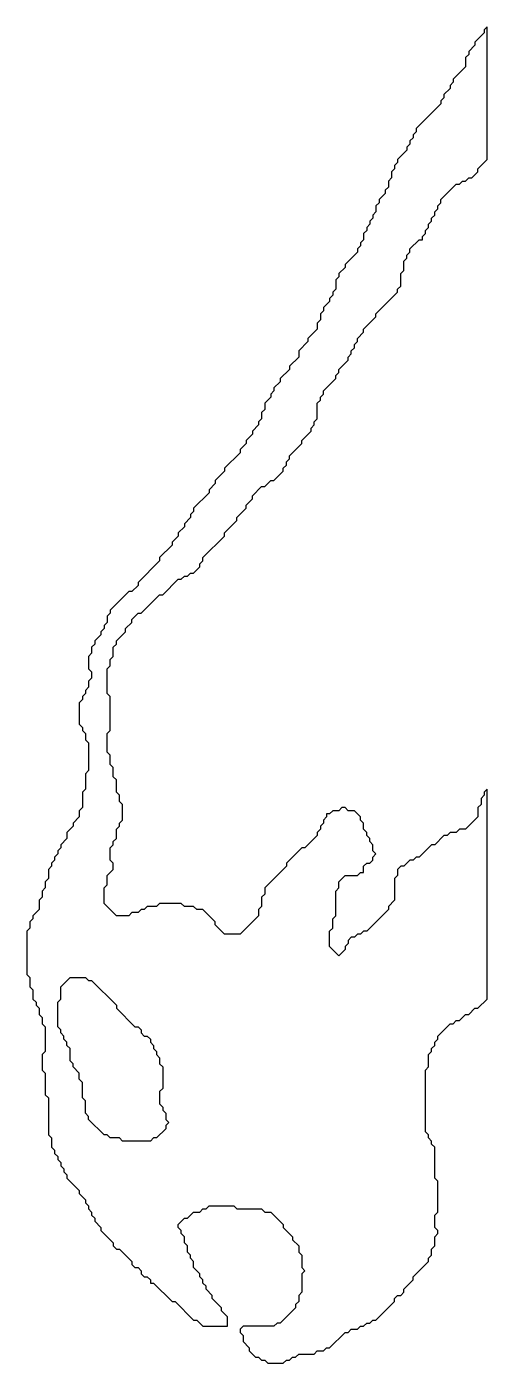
# Model space of a CAD drawing. Header units: millimetres. Extents: x 0 to 500, y 22 to 255.
# Drawn here: x 425 to 499.5, y 38.5 to 255 of the extents above; entities outside this region: 3.
import ezdxf

# ---------------------------------------------------------------- set-up
doc = ezdxf.new("R2010")
doc.units = ezdxf.units.MM

msp = doc.modelspace()

# ---------------------------------------------------------------- linework, layer by layer
for points in [[(499.5, 255), (499, 254.5), (499, 254), (497.5, 252.5), (497.5, 252), (496.5, 251), (496.5, 250.5), (496, 250), (496, 248.5), (494, 246.5), (494, 246), (493.5, 245.5), (493.5, 245), (492.5, 244), (492.5, 243.5), (492, 243), (492, 242.5), (488, 238.5), (488, 238), (487.5, 237.5), (487.5, 237), (487, 236.5), (487, 236), (486.5, 235.5), (486.5, 235), (485, 233.5), (485, 233), (484.5, 232.5), (484.5, 232), (484, 231.5), (484, 230.5), (483.5, 230), (483.5, 229), (483, 228.5), (483, 228), (482, 227), (482, 226.5), (481.5, 226), (481.5, 225), (481, 224.5), (481, 224), (480.5, 223.5), (480.5, 223), (480, 222.5), (480, 222), (479.5, 221.5), (479.5, 220.5), (479, 220), (479, 219.5), (478.5, 219), (478.5, 218.5), (476.5, 216.5), (476.5, 216), (475.5, 215), (475.5, 214.5), (475, 214), (475, 212.5), (474.5, 212), (474.5, 211.5), (474, 211), (474, 210.5), (473, 209.5), (473, 209), (472.5, 208.5), (472.5, 207.5), (472, 207), (472, 206), (470.5, 204.5), (470.5, 204), (469, 202.5), (469, 201.5), (467.5, 200), (467.5, 199.5), (466, 198), (466, 197.5), (465, 196.5), (465, 196), (464.5, 195.5), (464.5, 195), (463.5, 194), (463.5, 193), (463, 192.5), (463, 191.5), (462.5, 191), (462.5, 190.5), (461.5, 189.5), (461.5, 189), (460.5, 188), (460.5, 187.5), (459.5, 186.5), (459.5, 186), (457, 183.5), (457, 183), (455.5, 181.5), (455.5, 181), (454.5, 180), (454.5, 179.5), (452, 177), (452, 176.5), (451.5, 176), (451.5, 175.5), (450.5, 174.5), (450.5, 174), (449.5, 173), (449.5, 172.5), (448.5, 171.5), (448.5, 171), (446.5, 169), (446.5, 168.5), (443, 165), (443, 164.5), (442, 163.5), (441.5, 163.5), (438.5, 160.5), (438.5, 160), (438, 159.5), (438, 158.5), (437.5, 158), (437.5, 157.5), (437, 157), (437, 156.5), (436, 155.5), (436, 155), (435.5, 154.5), (435.5, 153.5), (435, 153), (435, 151), (435.5, 150.5), (435.5, 149.5), (435, 149), (435, 148), (434.5, 147.5), (434.5, 147), (434, 146.5), (434, 146), (433.5, 145.5), (433.5, 142), (434, 141.5), (434, 141), (434.5, 140.5), (434.5, 139.5), (435, 139), (435, 134.5), (434.5, 134), (434.5, 131.5), (434, 131), (434, 128.5), (433.5, 128), (433.5, 127), (432.5, 126), (432.5, 125.5), (431.5, 124.5), (431.5, 123.5), (430.5, 122.5), (430.5, 122), (430, 121.5), (430, 121), (429.5, 120.5), (429.5, 120), (429, 119.5), (429, 119), (428.5, 118.5), (428.5, 117), (428, 116.5), (428, 115.5), (427.5, 115), (427.5, 114), (427, 113.5), (427, 112), (426, 111), (426, 110.5), (425.5, 110), (425.5, 109), (425, 108.5), (425, 101.5), (425.5, 101), (425.5, 99.5), (426, 99), (426, 97.5), (426.5, 97), (426.5, 96.5), (427, 96), (427, 95), (427.5, 94.5), (427.5, 93.5), (428, 93), (428, 89), (427.5, 88.5), (427.5, 86), (428, 85.5), (428, 82), (428.5, 81.5), (428.5, 75.5), (429, 75), (429, 73.5), (429.5, 73), (429.5, 72.5), (430, 72), (430, 71.5), (430.5, 71), (430.5, 70.5), (431, 70), (431, 69.5), (431.5, 69), (431.5, 68.5), (433.5, 66.5), (433.5, 66), (434.5, 65), (434.5, 64.5), (435, 64), (435, 63.5), (435.5, 63), (435.5, 62.5), (436, 62), (436, 61.5), (437, 60.5), (437, 60), (439, 58), (439, 57.5), (439.5, 57), (440, 57), (442, 55), (442, 54.5), (442.5, 54), (443, 54), (443.5, 53.5), (443.5, 53), (444, 52.5), (444.5, 52.5), (445, 52), (445, 51.5), (445.5, 51.5), (448.5, 48.5), (449, 48.5), (452, 45.5), (452.5, 45.5), (453.5, 44.5), (457.5, 44.5), (457.5, 46), (456.5, 47), (456.5, 47.5), (455, 49), (455, 49.5), (454, 50.5), (454, 51), (453.5, 51.5), (453.5, 52), (453, 52.5), (453, 53), (452, 54), (452, 55), (451.5, 55.5), (451.5, 56), (451, 56.5), (451, 57.5), (450.5, 58), (450.5, 59), (450, 59.5), (450, 60), (449.5, 60.5), (449.5, 61), (450.5, 62), (451, 62), (452, 63), (453, 63), (453.5, 63.5), (454, 63.5), (454.5, 64), (458.5, 64), (459, 63.5), (463, 63.5), (463.5, 63), (464.5, 63), (466.5, 61), (466.5, 60.5), (468, 59), (468, 58.5), (469, 57.5), (469, 56.5), (469.5, 56), (469.5, 54), (470, 53.5), (469.5, 53), (469.5, 50), (469, 49.5), (469, 48.5), (468.5, 48), (468.5, 47.5), (466, 45), (465.5, 45), (465, 44.5), (460, 44.5), (459.5, 44), (459.5, 43.5), (460, 43), (460, 42), (461, 41), (461, 40.5), (462, 39.5), (462.5, 39.5), (463, 39), (463.5, 39), (464, 38.5), (466.5, 38.5), (467, 39), (467.5, 39), (468, 39.5), (468.5, 39.5), (469, 40), (471.5, 40), (472, 40.5), (473, 40.5), (473.5, 41), (474, 41), (476.5, 43.5), (477, 43.5), (477.5, 44), (478.5, 44), (479, 44.5), (479.5, 44.5), (480, 45), (480.5, 45), (481, 45.5), (481.5, 45.5), (484.5, 48.5), (484.5, 49), (485, 49.5), (485.5, 49.5), (486, 50), (486, 50.5), (487.5, 52), (487.5, 52.5), (490, 55), (490, 55.5), (490.5, 56), (490.5, 57), (491, 57.5), (491, 59), (491.5, 59.5), (491.5, 60), (491, 60.5), (491, 62.5), (491.5, 63), (491.5, 68), (491, 68.5), (491, 73.5), (490.5, 74), (490.5, 74.5), (490, 75), (490, 75.5), (489.5, 76), (489.5, 86), (490, 86.5), (490, 88.5), (490.5, 89), (490.5, 89.5), (491, 90), (491, 90.5), (491.5, 91), (491.5, 91.5), (493.5, 93.5), (494, 93.5), (494.5, 94), (495, 94), (496, 95), (496.5, 95), (497.5, 96), (498, 96), (499.5, 97.5), (499.5, 131.5), (499, 131), (499, 130.5), (498.5, 130), (498.5, 129), (498, 128.5), (498, 127), (496, 125), (495, 125), (494.5, 124.5), (493.5, 124.5), (493, 124), (492.5, 124), (491, 122.5), (490.5, 122.5), (488.5, 120.5), (488, 120.5), (487.5, 120), (487, 120), (486, 119), (485.5, 119), (485, 118.5), (485, 117.5), (484.5, 117), (484.5, 113.5), (483.5, 112.5), (483.5, 112), (480, 108.5), (479.5, 108.5), (479, 108), (478.5, 108), (478, 107.5), (477.5, 107.5), (477, 107), (477, 106.5), (476.5, 106), (476.5, 105.5), (475.5, 104.5), (474, 106), (474, 108.5), (474.5, 109), (474.5, 110.5), (475, 111), (475, 115), (475.5, 115.5), (475.5, 116.5), (476.5, 117.5), (478.5, 117.5), (479, 118), (479.5, 118), (479.5, 119), (480, 119.5), (480.5, 119.5), (481, 120), (481, 120.5), (481.5, 121), (481, 121.5), (481, 122.5), (480.5, 123), (480.5, 123.5), (480, 124), (480, 124.5), (479.5, 125), (479.5, 126), (479, 126.5), (479, 127), (478, 128), (477, 128), (476.5, 128.5), (476, 128.5), (475.5, 128), (474.5, 128), (474, 127.5), (473.5, 127.5), (473.5, 127), (473, 126.5), (473, 126), (472.5, 125.5), (472.5, 125), (472, 124.5), (472, 124), (470, 122), (469.5, 122), (467, 119.5), (467, 119), (463.5, 115.5), (463.5, 114.5), (463, 114), (463, 112.5), (462.5, 112), (462.5, 111), (459.5, 108), (457, 108), (455.5, 109.5), (455.5, 110), (453.5, 112), (452.5, 112), (452, 112.5), (450.5, 112.5), (450, 113), (446.5, 113), (446, 112.5), (444.5, 112.5), (444, 112), (443.5, 112), (443, 111.5), (442, 111.5), (441.5, 111), (439.5, 111), (437.5, 113), (437.5, 115.5), (438, 116), (438, 117.5), (439, 118.5), (439, 119.5), (438.5, 120), (438.5, 122), (439, 122.5), (439, 123), (439.5, 123.5), (439.5, 125), (440, 125.5), (440, 126), (440.5, 126.5), (440.5, 129), (440, 129.5), (440, 130.5), (439.5, 131), (439.5, 133), (439, 133.5), (439, 135), (438.5, 135.5), (438.5, 137), (438, 137.5), (438, 140.5), (438.5, 141), (438.5, 146.5), (438, 147), (438, 151), (438.5, 151.5), (438.5, 152.5), (439, 153), (439, 154.5), (439.5, 155), (439.5, 155.5), (441, 157), (441, 157.5), (442, 158.5), (442, 159), (443, 160), (443.5, 160), (446.5, 163), (447, 163), (449.5, 165.5), (450, 165.5), (450.5, 166), (451, 166), (451.5, 166.5), (452, 166.5), (453, 167.5), (453, 168), (453.5, 168.5), (453.5, 169), (457, 172.5), (457, 173), (459, 175), (459, 175.5), (460.5, 177), (460.5, 177.5), (461.5, 178.5), (461.5, 179), (463, 180.5), (463.5, 180.5), (464.5, 181.5), (465, 181.5), (466.5, 183), (466.5, 183.5), (467, 184), (467, 184.5), (467.5, 185), (467.5, 185.5), (469.5, 187.5), (469.5, 188), (471, 189.5), (471, 190), (471.5, 190.5), (471.5, 191), (472, 191.5), (472, 194), (472.5, 194.5), (472.5, 195), (473, 195.5), (473, 196), (475, 198), (475, 198.5), (475.5, 199), (475.5, 199.5), (477, 201), (477, 201.5), (477.5, 202), (477.5, 202.5), (478, 203), (478, 203.5), (478.5, 204), (478.5, 204.5), (479.5, 205.5), (479.5, 206), (481.5, 208), (481.5, 208.5), (485, 212), (485, 212.5), (485.5, 213), (485.5, 215), (486, 215.5), (486, 217), (486.5, 217.5), (486.5, 218), (487, 218.5), (487, 219), (488.5, 220.5), (489, 220.5), (489, 221), (489.5, 221.5), (489.5, 222), (490, 222.5), (490, 223), (490.5, 223.5), (490.5, 224), (491, 224.5), (491, 225), (491.5, 225.5), (491.5, 226), (492, 226.5), (492, 227), (494.5, 229.5), (495, 229.5), (495.5, 230), (496, 230), (496.5, 230.5), (497, 230.5), (498, 231.5), (498, 232), (499.5, 233.5)], [(31.5, 239.5), (31, 239), (30, 239), (28.5, 237.5), (28.5, 236.5), (28, 236), (28, 234), (28.5, 233.5), (28.5, 232.5), (29, 232), (29, 231.5), (30, 230.5), (30.5, 230.5), (31, 230), (32.5, 230), (33.5, 231), (34, 231), (34, 231.5), (34.5, 232), (34.5, 232.5), (35, 233), (35, 235.5), (34.5, 236), (34.5, 237), (33.5, 238), (33.5, 238.5), (33, 239), (32.5, 239), (32, 239.5)], [(0, 190.5), (0, 187), (1, 187), (1.5, 187.5), (1.5, 189.5), (0.5, 190.5)], [(432, 101), (434.5, 101), (435, 100.5), (435.5, 100.5), (439.5, 96.5), (439.5, 96), (442.5, 93), (443, 93), (443.5, 92.5), (443.5, 92), (444, 91.5), (444.5, 91.5), (445, 91), (445, 90.5), (445.5, 90), (445.5, 89.5), (446, 89), (446, 88.5), (446.5, 88), (446.5, 87), (447, 86.5), (447, 83), (446.5, 82.5), (446.5, 80.5), (447, 80), (447, 79.5), (447.5, 79), (447.5, 78), (448, 77.5), (447.5, 77), (447.5, 76.5), (446, 75), (445.5, 75), (445, 74.5), (440.5, 74.5), (440, 75), (438.5, 75), (438, 75.5), (437.5, 75.5), (435, 78), (435, 78.5), (434.5, 79), (434.5, 81), (434, 81.5), (434, 84), (433.5, 84.5), (433.5, 85.5), (432.5, 86.5), (432.5, 87), (432, 87.5), (432, 89.5), (431.5, 90), (431.5, 90.5), (431, 91), (431, 91.5), (430.5, 92), (430.5, 92.5), (430, 93), (430, 97), (430.5, 97.5), (430.5, 99.5)], [(31.5, 60), (31, 59.5), (30.5, 59.5), (28, 57), (28, 56.5), (27.5, 56), (27.5, 55), (27, 54.5), (27, 51.5), (26.5, 51), (26.5, 50.5), (27, 50), (27, 49), (26.5, 48.5), (26.5, 45.5), (25.5, 44.5), (25.5, 44), (25, 43.5), (25, 42.5), (24.5, 42), (24.5, 35), (23, 33.5), (23, 33), (20.5, 30.5), (20, 30.5), (19.5, 30), (19.5, 29.5), (19, 29), (19, 28.5), (18.5, 28), (18.5, 23.5), (19, 23), (19, 22.5), (20, 22.5), (20.5, 23), (21, 23), (21, 23.5), (22, 24.5), (22, 25), (22.5, 25.5), (22.5, 26), (24, 27.5), (24, 28), (24.5, 28.5), (24.5, 29), (25, 29.5), (25, 30), (26, 31), (26, 33), (26.5, 33.5), (26.5, 34.5), (27, 35), (27, 35.5), (29, 37.5), (29, 38), (29.5, 38.5), (29.5, 39.5), (30, 40), (30, 41.5), (30.5, 42), (30.5, 43), (31, 43.5), (31, 44), (31.5, 44.5), (31.5, 45.5), (32, 46), (32, 46.5), (32.5, 47), (32.5, 47.5), (33, 48), (33, 49), (33.5, 49.5), (33.5, 50), (34, 50.5), (34, 51), (34.5, 51.5), (34.5, 52), (35, 52.5), (35, 54), (35.5, 54.5), (35.5, 56.5), (35, 57), (35, 57.5), (34.5, 58), (34.5, 58.5), (34, 59), (33.5, 59), (33, 59.5), (32.5, 59.5), (32, 60)]]:
    msp.add_lwpolyline(points, close=True)

doc.saveas('drawing.dxf')
